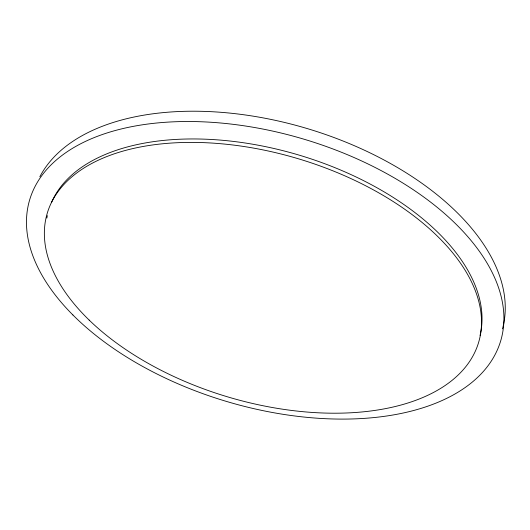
<?xml version="1.0" encoding="UTF-8"?>
<svg xmlns="http://www.w3.org/2000/svg" width="530" height="530" viewBox="0 0 530 530"><rect width="100%" height="100%" fill="white"/><g stroke="black" fill="none" stroke-linecap="round" stroke-linejoin="round"><path stroke-width="0.79" d="M39.829 176.781A244.138 137.774 16.7 0 1 318.45 132.089A244.138 137.774 16.7 0 1 502.486 328.872M46.865 218.055A224.627 124.517 16.7 0 1 47.336 215.631M51.662 202.135A224.627 124.517 16.7 0 1 303.67 156.509A224.627 124.517 16.7 0 1 480.054 335.457M72.908 314.979A245.84 136.72 16.7 0 0 483.87 370.874A245.84 136.72 16.7 0 0 238.805 125.053A245.84 136.72 16.7 0 0 72.908 314.979M89.172 320.094A225.144 124.186 16.7 0 0 464.664 368.052A225.144 124.186 16.7 0 0 234.995 145.26A225.144 124.186 16.7 0 0 89.172 320.094"/></g></svg>
